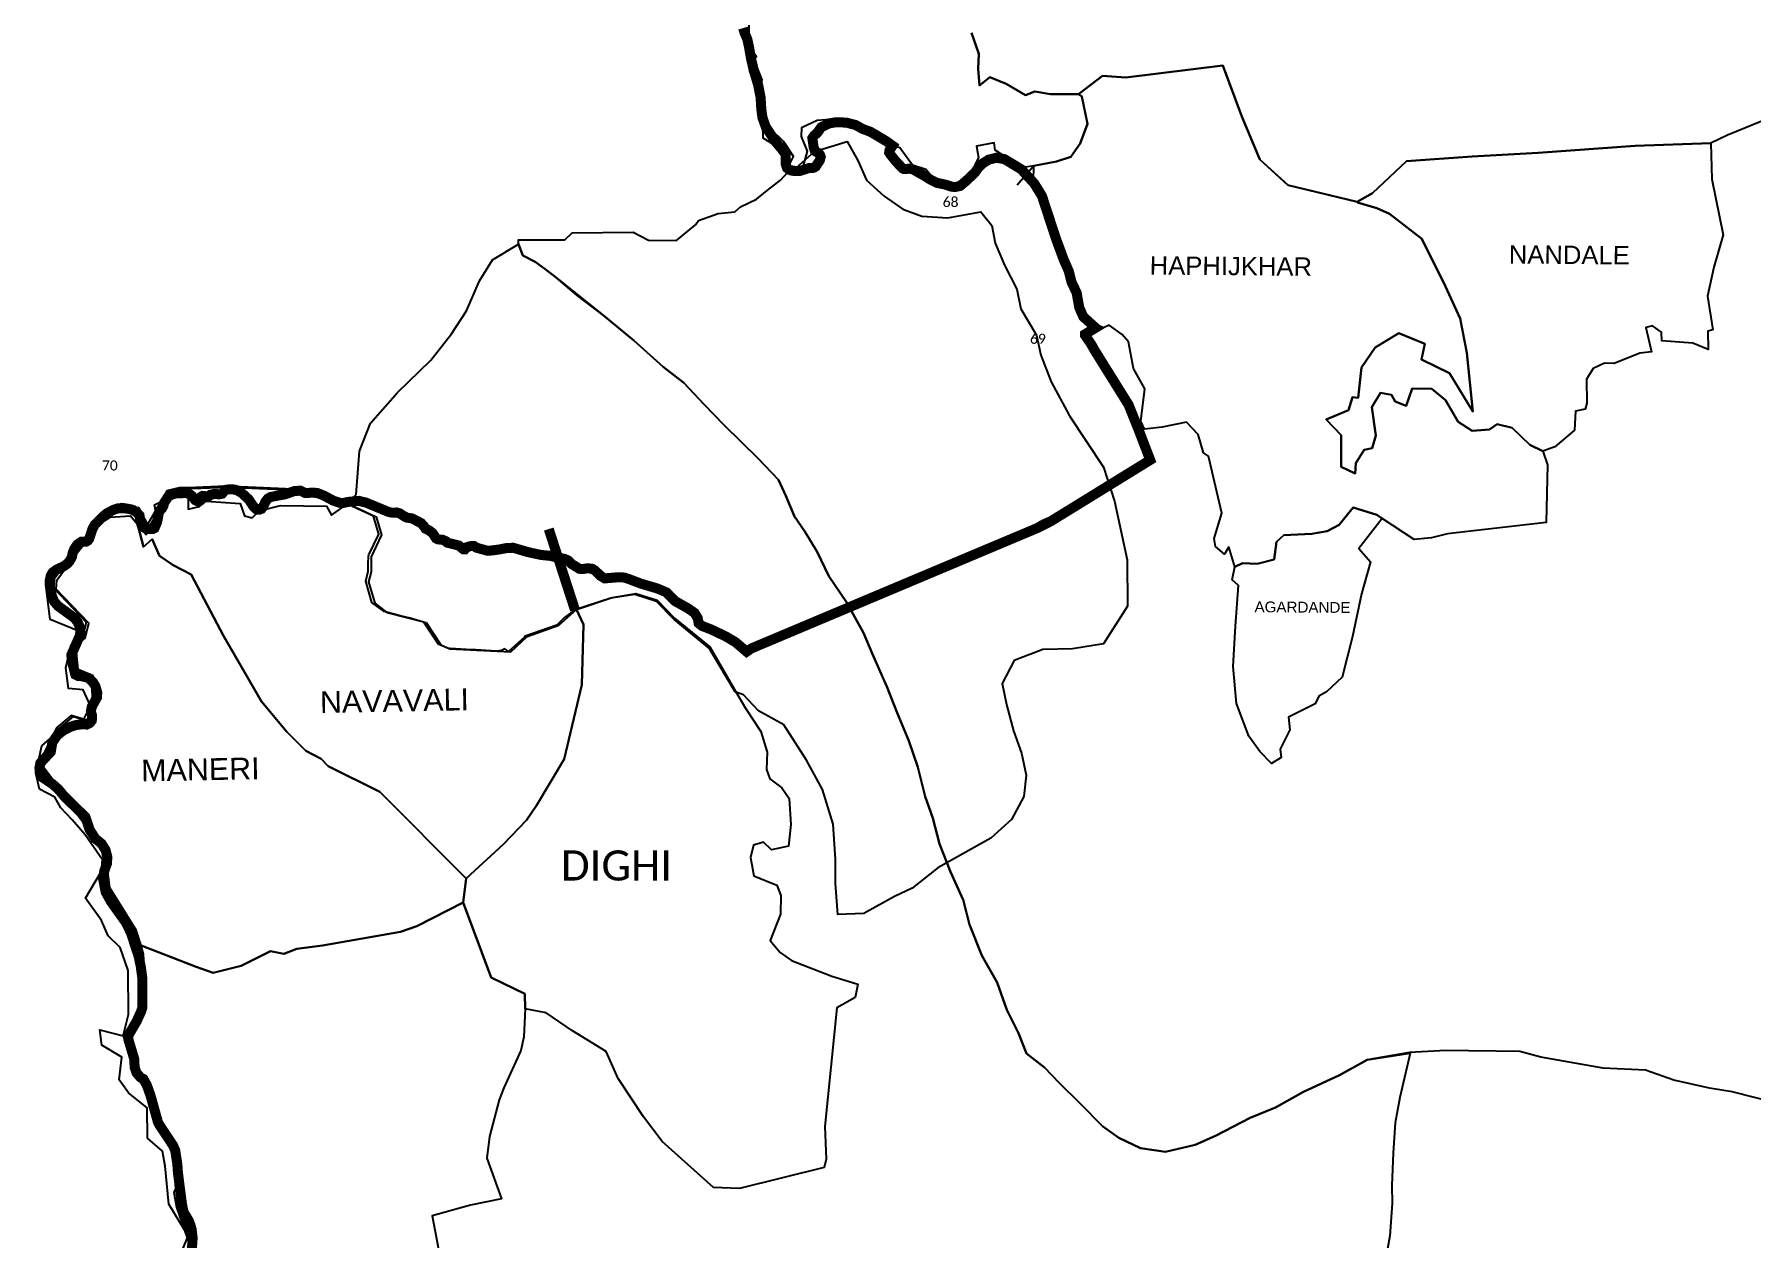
# Model space of a CAD drawing. Header units: metres. Extents: x 0 to 561379, y 0 to 4092696.
# Drawn here: x 281701 to 290263, y 2019205 to 2025210 of the extents above; entities that cross this region are included whole.
import ezdxf

# ---------------------------------------------------------------- set-up
doc = ezdxf.new("R2010")
doc.units = ezdxf.units.M
for name, color, linetype in [('COASTLINE', 5, 'Continuous'), ('DISTRICT BOUNDRY', 86, 'Continuous'), ('TALUKA BOUNDRY', 150, 'Continuous'), ('UNPROTECTED', 130, 'Continuous'), ('UNPROTECTED DUE TO CREEK', 150, 'Continuous'), ('village', 32, 'Continuous'), ('VILLAGE NAME', 250, 'Continuous')]:
    doc.layers.add(name, color=color, linetype=linetype)
doc.styles.get("Standard").update_dxf_attribs({"font": 'calibri.ttf'})

msp = doc.modelspace()

# ---------------------------------------------------------------- linework, layer by layer
at = {"layer": 'COASTLINE', "const_width": 50, "flags": 128}
msp.add_lwpolyline([(285234.5, 2025241.4), (285241.8, 2025216.9), (285254.9, 2025187.6), (285263.4, 2025149.3), (285274.7, 2025084.9), (285289.6, 2025024), (285309.5, 2024957.3), (285321.5, 2024897.1), (285325.1, 2024837.6), (285330.8, 2024794.9), (285347.1, 2024749.5), (285379.7, 2024700), (285396.9, 2024673.8), (285427.6, 2024637.4), (285442.6, 2024617.7), (285445.9, 2024607), (285445.9, 2024586.3), (285445.9, 2024574.9), (285446.4, 2024564.4), (285450.3, 2024553), (285453.5, 2024543.5), (285463.5, 2024535.8), (285475.2, 2024531.1), (285490.6, 2024528.4), (285504.5, 2024528.1), (285518.4, 2024529.4), (285536.3, 2024534.7), (285546.2, 2024538.4), (285560, 2024543), (285578.7, 2024543), (285588.3, 2024545.9), (285597.1, 2024551.4), (285601.6, 2024559.4), (285616.5, 2024581), (285621.4, 2024599), (285618.6, 2024608.1), (285612.1, 2024617.1), (285592.4, 2024628.5), (285586, 2024647.1), (285582.4, 2024673.8), (285579.6, 2024692.4), (285587.2, 2024704.2), (285604.9, 2024719.7), (285623.9, 2024747.2), (285664.1, 2024766.3), (285700.4, 2024772.2), (285749.8, 2024769.9), (285796.2, 2024757.8), (285830, 2024738.7), (285867.1, 2024725.2), (285891.2, 2024711.6), (285910.2, 2024700.2), (285928.5, 2024689.2), (285946.5, 2024678.5), (285964.7, 2024665.7), (285979.9, 2024654.9), (285964.2, 2024631.5), (285962.8, 2024620.5), (285968.7, 2024611.1), (285993.6, 2024580.1), (286028, 2024542.9), (286036, 2024538.7), (286045.4, 2024538.2), (286055.5, 2024539.7), (286066.3, 2024539.7), (286081.6, 2024536.7), (286105.5, 2024523.2), (286138.4, 2024504.7), (286169.7, 2024485), (286199.3, 2024470.2), (286245, 2024460.2), (286274.2, 2024450.4), (286290.9, 2024449), (286316.1, 2024454.1), (286344, 2024477.3), (286368.7, 2024500.5), (286390.5, 2024521.4), (286405.1, 2024542.3), (286427.1, 2024565.3), (286459, 2024585.4), (286496.3, 2024594.8), (286537.2, 2024588.1), (286620.8, 2024537.6), (286685.9, 2024466.7), (286724.6, 2024403.8), (286758.1, 2024301.3), (286798.1, 2024180.7), (286833.7, 2024084.7), (286858.6, 2024028.4), (286871.5, 2023976), (286897.5, 2023920.7), (286910.3, 2023848.6), (286930.7, 2023801.9), (286951.8, 2023782.9), (286967, 2023769), (286985.1, 2023752.6), (286991.6, 2023746.7), (286939.6, 2023715), (286939.6, 2023709.2), (286951.4, 2023692), (286969.6, 2023665.3), (286989.1, 2023631.2), (287083.6, 2023479.6), (287156.9, 2023362.1), (287211, 2023226.2), (287264.1, 2023087.7), (286770.4, 2022783.3), (286732.4, 2022766.6), (286702.6, 2022749), (285276.1, 2022148.4), (285251.9, 2022132.2), (285226.6, 2022153.6), (285195.5, 2022180), (285145.8, 2022209.1), (285075.4, 2022242.5), (285029.8, 2022260.1), (285012.6, 2022274.1), (285008.1, 2022299.3), (284992.1, 2022325.3), (284958.3, 2022348.8), (284896.9, 2022383), (284852.2, 2022427.7), (284807.5, 2022446.7), (284723.1, 2022471.9), (284663.2, 2022494.7), (284642, 2022501.5), (284614.5, 2022503.3), (284582, 2022500.6), (284563.2, 2022499), (284544.4, 2022497.4), (284524.2, 2022509.6), (284510, 2022523.1), (284494.3, 2022538), (284481.9, 2022545.2), (284459.2, 2022547.7), (284436, 2022544.2), (284418.3, 2022545.1), (284403.4, 2022554.3), (284380.2, 2022568.6), (284363.4, 2022585.8), (284344, 2022594.9), (284308.2, 2022601.2), (284271.5, 2022610), (284226.8, 2022614.3), (284162, 2022628.4), (284124.3, 2022639.4), (284087.8, 2022650), (284056.1, 2022648.8), (284020.6, 2022641.9), (283984.9, 2022636.9), (283960.3, 2022635), (283931.1, 2022643.1), (283903.4, 2022650.9), (283892.5, 2022658.7), (283873, 2022658), (283856.8, 2022652.7), (283847.6, 2022642.8), (283839.1, 2022643), (283833, 2022647.9), (283829.5, 2022650.8), (283816.8, 2022661.3), (283795.4, 2022666.7), (283782.3, 2022669.9), (283759.5, 2022675.7), (283752.2, 2022682.8), (283735.5, 2022690.2), (283713.9, 2022691.7), (283703.7, 2022696.6), (283685.8, 2022723.8), (283666.7, 2022738), (283650.6, 2022745.1), (283644.9, 2022755), (283628.8, 2022773.2), (283583.5, 2022796.3), (283557.8, 2022800.5), (283541.5, 2022808.7), (283522.4, 2022821.7), (283506.8, 2022826), (283483.3, 2022825.1), (283466.6, 2022828.8), (283425, 2022845.9), (283387, 2022861.6), (283354.3, 2022875.2), (283318, 2022884), (283293.3, 2022881.5), (283264.1, 2022878.6), (283242.5, 2022873.9), (283226.9, 2022873.4), (283190.9, 2022884.9), (283144.1, 2022910.3), (283112.1, 2022922.8), (283091.1, 2022925), (283060.8, 2022923.3), (283051.5, 2022922.8), (283035.3, 2022930.7), (283026.9, 2022934.8), (283012.6, 2022933.8), (282997.1, 2022932.7), (282966, 2022922), (282950.8, 2022916.7), (282925.3, 2022912), (282903.4, 2022908), (282879, 2022903.4), (282864.1, 2022894.7), (282852.2, 2022878.6), (282847.6, 2022868.4), (282840.2, 2022852.4), (282832.4, 2022843.8), (282821.9, 2022840.1), (282807.9, 2022841.7), (282792.4, 2022856.7), (282769.2, 2022891.6), (282737.2, 2022920.8), (282715.5, 2022934.8), (282700.3, 2022940), (282678.3, 2022942), (282662, 2022940.2), (282652.6, 2022938.5), (282642.3, 2022926.3), (282636.8, 2022919.7), (282622.6, 2022916.8), (282596.9, 2022918.3), (282578.9, 2022914.3), (282569.4, 2022905.7), (282553.8, 2022907.3), (282539.4, 2022908.7), (282532.6, 2022905), (282526.3, 2022894.7), (282523.4, 2022884.4), (282514.2, 2022882.1), (282502.5, 2022887.5), (282488.2, 2022906.7), (282477.9, 2022915), (282457.5, 2022923), (282432, 2022922.1), (282407.1, 2022921.3), (282385.6, 2022915.8), (282366.4, 2022902.7), (282353.8, 2022883.5), (282347.5, 2022873.9), (282344, 2022858.6), (282337.4, 2022846.8), (282327.7, 2022837.1), (282321.7, 2022825.3), (282316.2, 2022796.7), (282312.8, 2022778.8), (282304.5, 2022759.2), (282299.6, 2022747.7), (282290.4, 2022743.4), (282269.4, 2022743.4), (282250.3, 2022748.9), (282237.6, 2022756.9), (282229.1, 2022780.9), (282224.8, 2022811.6), (282208.1, 2022829.9), (282184.4, 2022841.3), (282148.8, 2022847.6), (282119, 2022847.1), (282093.5, 2022838.5), (282061.7, 2022821.3), (282043.1, 2022806.1), (282002.1, 2022765.6), (281990, 2022743.3), (281980, 2022712.7), (281974.2, 2022694.9), (281967.7, 2022686), (281959.6, 2022681.1), (281936.4, 2022680.8), (281915.2, 2022666.8), (281900.3, 2022645.3), (281891.4, 2022623), (281887.7, 2022603.8), (281877.7, 2022585.1), (281867.4, 2022572.8), (281849.3, 2022559.3), (281810, 2022540.1), (281792, 2022527), (281782.2, 2022510.1), (281776.8, 2022484.3), (281778, 2022457.5), (281787.7, 2022411.3), (281799.1, 2022382.4), (281818.3, 2022360), (281862.3, 2022328), (281899.4, 2022300.9), (281915.9, 2022280.8), (281924.2, 2022260.7), (281930.6, 2022232.3), (281930.6, 2022232.3), (281926.5, 2022209.7), (281917.8, 2022190), (281906.8, 2022165.1), (281896, 2022140.7), (281885.3, 2022116.5), (281887.1, 2022086.8), (281897.2, 2022047.9), (281905.1, 2022017.4), (281918.2, 2022010.8), (281940.2, 2022009.4), (281971.4, 2022000.3), (281992.5, 2021980.1), (282005.4, 2021958.9), (282014.1, 2021928.2), (282013.1, 2021904.8), (282006.3, 2021892.5), (281997.1, 2021876), (281987.4, 2021858.6), (281982.4, 2021834.8), (281988.4, 2021812.4), (281987, 2021789), (281977.9, 2021777.1), (281961.8, 2021768.7), (281935.6, 2021769.6), (281905.4, 2021765.5), (281878.8, 2021756.3), (281844.9, 2021738.9), (281815.1, 2021715), (281790.4, 2021680.2), (281785.3, 2021650), (281782.4, 2021632.6), (281763.8, 2021612.5), (281743.9, 2021591), (281730.6, 2021576.6), (281725.8, 2021552.4), (281727.6, 2021529), (281741.3, 2021504.7), (281771.1, 2021485.1), (281791.3, 2021471.7), (281822, 2021444.3), (281849, 2021411.4), (281912.3, 2021349.3), (281955.4, 2021307.2), (281964.1, 2021280.6), (281975.7, 2021245.5), (282004, 2021200.1), (282035.2, 2021175.1), (282055.8, 2021142.2), (282064.5, 2021108.7), (282062.6, 2021075.3), (282049.3, 2021039), (282043.8, 2020997.8), (282056.2, 2020933.2), (282083.3, 2020884.5), (282120, 2020833.2), (282158.1, 2020779.8), (282182.7, 2020728.2), (282208.8, 2020649), (282220, 2020615.2), (282231.3, 2020561.8), (282239.5, 2020499.5), (282239.5, 2020408), (282239.5, 2020359.3), (282233.1, 2020338.7), (282210.7, 2020288.8), (282170.3, 2020220.3), (282169, 2020199.7), (282187.3, 2020138.3), (282198.4, 2020101.2), (282200.6, 2020060.1), (282209.3, 2020032.9), (282229, 2020009.6), (282244.1, 2020001.3), (282261.5, 2019970.2), (282280.3, 2019917.1), (282301.9, 2019839.5), (282316.6, 2019786.6), (282323, 2019774), (282348.2, 2019736), (282370.1, 2019702.9), (282392.4, 2019669.3), (282403.2, 2019644.3), (282409.6, 2019601.7), (282413.6, 2019576.3), (282416.4, 2019534.7), (282420, 2019506.8), (282426.7, 2019453.7), (282431.4, 2019417.5), (282435.6, 2019384.4), (282441.8, 2019350.2), (282446.3, 2019334.4), (282459.2, 2019313), (282470.1, 2019295.1), (282478.9, 2019272.5), (282484.7, 2019251.9), (282486.8, 2019233.5), (282489.2, 2019213.5), (282489, 2019192.4), (282485.6, 2019151.3)], dxfattribs=at)
at = {"layer": 'DISTRICT BOUNDRY'}
msp.add_polyline3d([(285233.5, 2025227, 0), (285257.8, 2025141.8, 0), (285268.8, 2025103, 0), (285286.7, 2025094.7, 0), (285281.2, 2025045.3, 0), (285293.2, 2025024.7, 0), (285293.9, 2025004.5, 0), (285308.1, 2024979, 0), (285295.9, 2024928.4, 0), (285307.6, 2024893.9, 0), (285311.6, 2024849.4, 0), (285345.3, 2024758.6, 0), (285351.2, 2024734.2, 0), (285383.4, 2024704.8, 0), (285412.2, 2024673.6, 0), (285431.9, 2024645.6, 0), (285452.1, 2024613.8, 0), (285458, 2024602.3, 0), (285436, 2024553.9, 0), (285499.9, 2024546.6, 0), (285590.4, 2024626.4, 0), (285753.7, 2024675.7, 0), (285807, 2024581.1, 0), (285849.4, 2024483.5, 0), (285937.8, 2024403.2, 0), (286031.2, 2024338.9, 0), (286125.7, 2024303.1, 0), (286254.6, 2024295.7, 0), (286419.1, 2024325.6, 0), (286474.2, 2024256.3, 0), (286491.2, 2024168.5, 0), (286537.6, 2024059.6, 0), (286599.3, 2023939.6, 0), (286618.9, 2023841.9, 0), (286697.3, 2023709.5, 0), (286718.1, 2023610.5, 0), (286769.7, 2023478.1, 0), (286862.3, 2023307.4, 0), (287031, 2023052.8, 0), (287086.1, 2022881.8, 0), (287149.9, 2022589.8, 0), (287150.9, 2022359.6, 0), (287031.8, 2022171.5, 0), (286877.5, 2022145.5, 0), (286729.4, 2022143, 0), (286585.4, 2022087.3, 0), (286525.9, 2021973.4, 0), (286548, 2021868.3, 0), (286581.8, 2021737.1, 0), (286621.8, 2021625.8, 0), (286645.2, 2021516.9, 0), (286634.1, 2021409.3, 0), (286572, 2021295.5, 0), (286470.3, 2021202.7, 0), (286205.1, 2021054.3, 0), (286077.7, 2020953.3, 0), (285989.1, 2020911.9, 0), (285835.9, 2020826.1, 0), (285706.7, 2020821.8, 0), (285694.9, 2020975.9, 0), (285695.6, 2021096.6, 0), (285683.4, 2021271.8, 0), (285630.5, 2021444.7, 0), (285550.2, 2021590.7, 0), (285437.9, 2021767.4, 0), (285310.4, 2021836.4, 0), (285237, 2021916, 0), (285194.2, 2021931.5, 0), (285070.9, 2022141.3, 0), (285068.2, 2022146.8, 0), (284890.4, 2022291.8, 0), (284802.3, 2022382.1, 0), (284693.9, 2022417.2, 0), (284575.6, 2022398.2, 0), (284396.1, 2022340.2, 0), (284343.9, 2022303.1, 0), (284305.8, 2022264.2, 0), (284147.9, 2022209.2, 0), (284143.9, 2022204.6, 0), (284064.7, 2022132.1, 0), (284046.3, 2022145.9, 0), (284029.5, 2022138.2, 0), (284005.4, 2022134.7, 0), (283899.4, 2022140.4, 0), (283853.4, 2022142.6, 0), (283773.3, 2022147.3, 0), (283760, 2022149.2, 0), (283714.3, 2022168.7, 0), (283640.8, 2022279.9, 0), (283574, 2022298.3, 0), (283524.9, 2022310.1, 0), (283444.3, 2022331.5, 0), (283384, 2022376.9, 0), (283352.9, 2022483.4, 0), (283365.5, 2022533.3, 0), (283365.1, 2022566.8, 0), (283366, 2022608.1, 0), (283368.7, 2022615.3, 0), (283417.6, 2022717.9, 0), (283390.8, 2022807.5, 0), (283269.4, 2022863.4, 0), (283116.7, 2022935.9, 0), (283027.4, 2022941, 0), (282840.8, 2022948.4, 0), (282654.4, 2022956.7, 0), (282505.6, 2022950.7, 0), (282423.4, 2022949.1, 0), (282361.6, 2022934.4, 0), (282266.1, 2022769.6, 0), (282253.3, 2022768.1, 0), (282205.2, 2022856.3, 0), (282133.1, 2022869.9, 0), (282030.1, 2022806.8, 0), (281928.4, 2022667.7, 0), (281799.6, 2022494.1, 0), (281796.3, 2022449.8, 0), (281959.5, 2022279.5, 0), (281941.4, 2022205, 0), (281915.1, 2022185.3, 0), (281894.7, 2022168, 0), (281906.7, 2022049.6, 0), (281910.2, 2022046.4, 0), (281980.4, 2022017.4, 0), (281985.6, 2021963.4, 0), (281993, 2021861.9, 0), (281962.4, 2021790.3, 0), (281883.5, 2021813.8, 0), (281812.3, 2021754.1, 0), (281723.7, 2021575.8, 0), (282062.8, 2021123.7, 0), (282056.2, 2021028.5, 0), (282064.2, 2020960.6, 0), (282129.1, 2020854.1, 0), (282156.5, 2020817.8, 0), (282195.5, 2020749.2, 0), (282214, 2020674.3, 0), (282219.8, 2020672.1, 0), (282232.1, 2020628.8, 0), (282244.8, 2020405.6, 0), (282242.3, 2020363.6, 0), (282234, 2020341.7, 0), (282221.2, 2020311.6, 0), (282203.2, 2020267.6, 0), (282143.5, 2020217, 0), (282197.3, 2020059.6, 0), (282293.3, 2019851.8, 0), (282367.9, 2019680.3, 0), (282392.5, 2019631.4, 0), (282403.8, 2019453.5, 0), (282396.1, 2019437.1, 0), (282410, 2019362.5, 0), (282462.9, 2019209.7, 0), (282398, 2019054.5, 0)], dxfattribs=at)
at = {"layer": 'TALUKA BOUNDRY'}
for points in [[(290394.5, 2019878.5, 0), (290165.9, 2019936.8, 0), (290053, 2019955.8, 0), (289874.5, 2019994.8, 0), (289733.5, 2020044.4, 0), (289522.9, 2020054.9, 0), (289211.6, 2020110.1, 0), (289107.2, 2020137.9, 0), (288989.1, 2020140.7, 0), (288851.9, 2020141.4, 0), (288738.1, 2020142.7, 0), (288557.6, 2020133.2, 0), (288346.4, 2020096.6, 0), (288208.4, 2020019.6, 0), (288029.2, 2019937.2, 0), (287888.3, 2019858.8, 0), (287763.3, 2019806.9, 0), (287589.7, 2019717, 0), (287488.8, 2019672.2, 0), (287339.8, 2019638.3, 0), (287215.6, 2019656, 0), (287107.2, 2019707.5, 0), (287025.8, 2019766.1, 0), (286915.3, 2019878.4, 0), (286810.3, 2019981.7, 0), (286737.6, 2020058, 0), (286647.8, 2020128.6, 0), (286607.9, 2020229.7, 0), (286549.8, 2020345.9, 0), (286501.8, 2020482.6, 0), (286425.5, 2020616.7, 0), (286363.5, 2020771.4, 0), (286331, 2020894.6, 0), (286268.9, 2021034.5, 0), (286213.8, 2021174.3, 0), (286179.9, 2021302, 0), (286141.5, 2021409, 0), (286104.9, 2021556, 0), (286061.1, 2021686.8, 0), (286003.2, 2021826.6, 0), (285950.9, 2021957.5, 0), (285879.2, 2022119.6, 0), (285835.1, 2022225.3, 0), (285749.1, 2022378, 0), (285661.4, 2022507.8, 0), (285603.4, 2022629.8, 0), (285542.2, 2022731.2, 0), (285490.7, 2022805.8, 0), (285448, 2022908.4, 0), (285410.7, 2022988.8, 0), (285308.7, 2023095, 0), (285308.7, 2023095, 0), (285138, 2023263.5, 0), (285040.1, 2023363.8, 0), (284938.1, 2023473, 0), (284835.7, 2023552.6, 0), (284690.1, 2023683.1, 0), (284537.3, 2023809.2, 0), (284405.5, 2023909.8, 0), (284304.6, 2023996.8, 0), (284245.7, 2024040.4, 0), (284198, 2024076.5, 0), (284136.1, 2024106.8, 0), (284114.1, 2024163.3, 0), (284114.4, 2024185.5, 0), (284344.9, 2024185.9, 0), (284382.1, 2024221, 0), (284686.2, 2024223.6, 0), (284762.1, 2024184.2, 0), (284902.1, 2024182.7, 0), (284997.8, 2024260.1, 0), (285012.1, 2024282.1, 0), (285110.1, 2024316.6, 0), (285193.7, 2024326, 0), (285222.2, 2024350.8, 0), (285301.9, 2024388.4, 0), (285354.7, 2024432.3, 0), (285420.3, 2024483.4, 0), (285458.9, 2024524.4, 0), (285461.1, 2024594, 0), (285426.1, 2024621, 0), (285377.1, 2024666, 0), (285334.9, 2024693.1, 0), (285328.7, 2024891.6, 0), (285284.8, 2025012, 0), (285267.9, 2025022.5, 0), (285272.6, 2025066.9, 0), (285301.3, 2025097.7, 0), (285263.7, 2025151.4, 0), (285263.7, 2025152.9, 0), (285266.7, 2025299.4, 0)], [(282446.3, 2019026.6, 0), (282473.8, 2019206.9, 0), (282371.1, 2019376.8, 0), (282353.4, 2019566.6, 0), (282340.1, 2019640.7, 0), (282264.4, 2019706.7, 0), (282263.3, 2019857.8, 0), (282170.8, 2019931.4, 0), (282123.4, 2019997.1, 0), (282136, 2020109.4, 0), (282037.6, 2020169.8, 0), (282027.2, 2020246.9, 0), (282142.8, 2020216, 0), (282169.5, 2020322.3, 0), (282169.1, 2020541.4, 0), (282128, 2020657.4, 0), (282069.2, 2020714.3, 0), (282036.2, 2020791.7, 0), (282036.2, 2020791.7, 0), (281955.4, 2020902.1, 0), (282036.1, 2021037.5, 0), (282039.6, 2021093.7, 0), (281953.3, 2021219, 0), (281889.1, 2021293.8, 0), (281833.2, 2021353.6, 0), (281802.6, 2021407.3, 0), (281726.7, 2021446.6, 0), (281707.8, 2021526.8, 0), (281737.6, 2021662.7, 0), (281829.1, 2021741.6, 0), (281942.7, 2021784.8, 0), (281980.3, 2021861.3, 0), (281944.5, 2021941.7, 0), (281871, 2021948.4, 0), (281858, 2022052.2, 0), (281881.9, 2022161.5, 0), (281925.1, 2022232.1, 0), (281778.7, 2022293, 0), (281758, 2022465, 0), (281878.1, 2022579.1, 0), (281958.5, 2022681.9, 0), (282024.6, 2022769.9, 0), (282078.7, 2022801.9, 0), (282180.6, 2022809.6, 0), (282258.8, 2022717, 0), (282310.6, 2022802.3, 0), (282300, 2022864.6, 0), (282396.7, 2022910.8, 0), (282467.4, 2022907.1, 0), (282466.7, 2022841.9, 0), (282523.4, 2022856.1, 0), (282557.6, 2022882.4, 0), (282727.3, 2022871.6, 0), (282749.2, 2022809.2, 0), (282785.9, 2022799.9, 0), (282823, 2022835, 0), (282928, 2022860.4, 0), (283157.1, 2022857.9, 0), (283182, 2022813.2, 0), (283256.2, 2022865.6, 0), (283304.8, 2022915.4, 0), (283321.4, 2023131.4, 0), (283376.7, 2023271.5, 0), (283511.4, 2023423.9, 0), (283677.3, 2023584.9, 0), (283780.6, 2023717, 0), (283855.4, 2023831.7, 0), (283919.3, 2023980.5, 0), (283985.6, 2024086.4, 0), (284114.1, 2024163.3, 0), (284114.1, 2024163.3, 0), (284136.1, 2024106.8, 0), (284136.1, 2024106.8, 0), (284198, 2024076.5, 0), (284245.7, 2024040.4, 0), (284245.7, 2024040.4, 0), (284304.6, 2023996.8, 0), (284537.3, 2023809.2, 0), (284537.3, 2023809.2, 0), (284690.1, 2023683.1, 0), (284835.7, 2023552.6, 0), (284938.1, 2023473, 0), (285040.1, 2023363.8, 0), (285138, 2023263.5, 0), (285308.7, 2023095, 0), (285410.7, 2022988.8, 0), (285448, 2022908.4, 0), (285490.7, 2022805.8, 0), (285542.2, 2022731.2, 0), (285603.4, 2022629.8, 0), (285661.4, 2022507.8, 0), (285749.1, 2022378, 0), (285835.1, 2022225.3, 0), (285879.2, 2022119.6, 0), (285934.3, 2021994.9, 0), (285950.9, 2021957.5, 0), (286003.2, 2021826.6, 0), (286061.1, 2021686.8, 0), (286104.9, 2021556, 0), (286141.5, 2021409, 0), (286179.9, 2021302, 0), (286213.8, 2021174.3, 0), (286268.9, 2021034.5, 0), (286331, 2020894.6, 0), (286363.5, 2020771.4, 0), (286425.5, 2020616.7, 0), (286501.8, 2020482.6, 0), (286549.8, 2020345.9, 0), (286607.9, 2020229.7, 0), (286647.8, 2020128.6, 0), (286737.6, 2020058, 0), (286810.3, 2019981.7, 0), (286915.3, 2019878.4, 0), (287025.8, 2019766.1, 0), (287107.2, 2019707.5, 0), (287215.6, 2019656, 0), (287339.8, 2019638.3, 0), (287488.8, 2019672.2, 0), (287589.7, 2019717, 0), (287763.3, 2019806.9, 0), (287888.3, 2019858.8, 0), (288029.2, 2019937.2, 0), (288208.4, 2020019.6, 0), (288346.4, 2020096.6, 0), (288559.7, 2020130.5, 0), (288508.5, 2019908.6, 0), (288485.9, 2019783, 0), (288475.7, 2019633.6, 0), (288469.7, 2019470.8, 0), (288470.1, 2019380.5, 0), (288458.5, 2019219.2, 0), (288431.3, 2019061.1, 0)]]:
    msp.add_polyline3d(points, dxfattribs=at)
at = {"layer": 'UNPROTECTED', "const_width": 50, "flags": 128}
for points in [[(286045.4, 2024538.2), (286055.5, 2024539.7), (286066.3, 2024539.7), (286081.6, 2024536.7), (286105.5, 2024523.2), (286138.4, 2024504.7), (286169.7, 2024485), (286199.3, 2024470.2), (286245, 2024460.2), (286274.2, 2024450.4), (286290.9, 2024449), (286316.1, 2024454.1), (286343.7, 2024477)], [(286983.1, 2023754.5), (286985.1, 2023752.6), (286991.6, 2023746.7), (286939.6, 2023715), (286939.6, 2023709.2), (286951.4, 2023692), (286969.6, 2023665.3)], [(284317.4, 2022599.6), (284308.2, 2022601.2), (284271.5, 2022610), (284226.8, 2022614.3), (284162, 2022628.4), (284124.3, 2022639.4), (284087.8, 2022650), (284056.1, 2022648.8), (284020.6, 2022641.9), (283984.9, 2022636.9), (283960.3, 2022635), (283931.1, 2022643.1), (283903.4, 2022650.9), (283892.5, 2022658.7), (283873, 2022658), (283856.8, 2022652.7), (283847.6, 2022642.8), (283839.1, 2022643), (283833, 2022647.9), (283829.5, 2022650.8), (283816.8, 2022661.3), (283795.4, 2022666.7), (283782.3, 2022669.9), (283759.5, 2022675.7), (283752.2, 2022682.8), (283735.5, 2022690.2), (283713.9, 2022691.7), (283703.7, 2022696.6), (283685.8, 2022723.8), (283666.7, 2022738), (283650.6, 2022745.1), (283644.9, 2022755), (283628.8, 2022773.2), (283583.5, 2022796.3), (283557.8, 2022800.5), (283541.5, 2022808.7), (283522.4, 2022821.7), (283506.8, 2022826), (283483.3, 2022825.1), (283466.6, 2022828.8), (283425, 2022845.9), (283387, 2022861.6), (283354.3, 2022875.2), (283318, 2022884), (283293.3, 2022881.5), (283264.1, 2022878.6), (283242.5, 2022873.9), (283226.9, 2022873.4), (283190.9, 2022884.9), (283144.1, 2022910.3), (283112.1, 2022922.8), (283091.1, 2022925), (283060.8, 2022923.3), (283051.5, 2022922.8), (283035.3, 2022930.7), (283026.9, 2022934.8), (283012.6, 2022933.8), (282997.1, 2022932.7), (282966, 2022922), (282950.8, 2022916.7), (282925.3, 2022912), (282903.4, 2022908), (282879, 2022903.4), (282864.1, 2022894.7), (282852.2, 2022878.6), (282847.6, 2022868.4), (282840.2, 2022852.4), (282832.4, 2022843.8), (282821.9, 2022840.1), (282807.9, 2022841.7), (282792.4, 2022856.7), (282769.2, 2022891.6), (282737.2, 2022920.8), (282715.5, 2022934.8), (282700.3, 2022940), (282678.3, 2022942), (282662, 2022940.2), (282652.6, 2022938.5), (282642.3, 2022926.3), (282636.8, 2022919.7), (282622.6, 2022916.8), (282596.9, 2022918.3), (282578.9, 2022914.3), (282569.4, 2022905.7), (282553.8, 2022907.3), (282539.4, 2022908.7), (282532.6, 2022905), (282526.3, 2022894.7), (282523.4, 2022884.4), (282514.2, 2022882.1), (282502.5, 2022887.5), (282488.2, 2022906.7), (282477.9, 2022915), (282457.5, 2022923), (282432, 2022922.1), (282407.1, 2022921.3), (282385.6, 2022915.8), (282366.4, 2022902.7), (282353.8, 2022883.5), (282347.5, 2022873.9), (282344, 2022858.6), (282337.4, 2022846.8), (282327.7, 2022837.1), (282321.7, 2022825.3), (282316.2, 2022796.7), (282312.8, 2022778.8), (282304.5, 2022759.2), (282299.6, 2022747.7), (282290.4, 2022743.4), (282269.4, 2022743.4), (282250.3, 2022748.9), (282237.6, 2022756.9), (282236.3, 2022760.6)], [(282235, 2022764.3), (282229.1, 2022780.9), (282224.8, 2022811.6), (282208.1, 2022829.9), (282184.4, 2022841.3), (282148.8, 2022847.6), (282119, 2022847.1), (282093.5, 2022838.5), (282061.7, 2022821.3), (282043.1, 2022806.1), (282002.1, 2022765.6), (281990, 2022743.3), (281980, 2022712.7), (281974.2, 2022694.9), (281967.7, 2022686), (281959.6, 2022681.1), (281936.4, 2022680.8), (281915.2, 2022666.8), (281900.3, 2022645.3), (281891.4, 2022623), (281887.7, 2022603.8), (281877.7, 2022585.1), (281867.4, 2022572.8), (281849.3, 2022559.3), (281810, 2022540.1), (281792, 2022527), (281782.2, 2022510.1), (281776.8, 2022484.3), (281778, 2022457.5), (281787.7, 2022411.3), (281799.1, 2022382.4), (281818.3, 2022360), (281862.3, 2022328), (281899.4, 2022300.9), (281915.9, 2022280.8), (281924.2, 2022260.7), (281930.6, 2022232.3), (281930.6, 2022232.3), (281926.5, 2022209.7), (281917.8, 2022190), (281906.8, 2022165.1), (281896, 2022140.7), (281885.3, 2022116.5), (281887.1, 2022086.8), (281897.2, 2022047.9), (281905.1, 2022017.4), (281918.2, 2022010.8), (281940.2, 2022009.4), (281971.4, 2022000.3), (281992.5, 2021980.1), (282005.4, 2021958.9), (282014.1, 2021928.2), (282013.1, 2021904.8), (282006.3, 2021892.5), (281997.1, 2021876), (281987.4, 2021858.6), (281982.4, 2021834.8), (281988.4, 2021812.4), (281987, 2021789), (281977.9, 2021777.1), (281961.8, 2021768.7), (281935.6, 2021769.6), (281905.4, 2021765.5), (281878.8, 2021756.3), (281844.9, 2021738.9), (281815.1, 2021715), (281790.4, 2021680.2), (281785.3, 2021650), (281782.4, 2021632.6), (281763.8, 2021612.5), (281743.9, 2021591), (281730.6, 2021576.6), (281725.8, 2021552.4), (281727.6, 2021529), (281741.3, 2021504.7), (281771.1, 2021485.1), (281791.3, 2021471.7), (281822, 2021444.3), (281849, 2021411.4), (281912.3, 2021349.3), (281955.4, 2021307.2), (281964.1, 2021280.6), (281975.7, 2021245.5), (282004, 2021200.1), (282035.2, 2021175.1), (282055.8, 2021142.2), (282064.5, 2021108.7), (282062.6, 2021075.3), (282049.3, 2021039), (282043.8, 2020997.8), (282046, 2020986.4)], [(284396.1, 2022340.2), (284265.4, 2022743.3)], [(285253.6, 2022133.4), (285251.9, 2022132.2), (285226.6, 2022153.6), (285195.5, 2022180), (285145.8, 2022209.1), (285075.4, 2022242.5), (285029.8, 2022260.1), (285012.6, 2022274.1), (285008.1, 2022299.3), (284992.1, 2022325.3), (284958.3, 2022348.8), (284896.9, 2022383), (284852.2, 2022427.7), (284807.5, 2022446.7), (284723.1, 2022471.9), (284663.2, 2022494.7), (284642, 2022501.5), (284614.5, 2022503.3), (284582, 2022500.6), (284563.2, 2022499), (284544.4, 2022497.4), (284524.2, 2022509.6), (284510, 2022523.1), (284494.3, 2022538), (284481.9, 2022545.2), (284459.2, 2022547.7), (284436, 2022544.2), (284418.3, 2022545.1), (284403.4, 2022554.3), (284380.2, 2022568.6), (284363.4, 2022585.8), (284344, 2022594.9), (284324.5, 2022598.3)]]:
    msp.add_lwpolyline(points, dxfattribs=at)
at = {"layer": 'UNPROTECTED DUE TO CREEK', "flags": 128}
msp.add_lwpolyline([(286684.5, 2024555.3), (286601, 2024458.8)], dxfattribs=at)
at = {"layer": 'UNPROTECTED DUE TO CREEK', "const_width": 50, "flags": 128}
msp.add_lwpolyline([(286770.4, 2022783.3), (286702.6, 2022749), (285276.1, 2022148.4)], dxfattribs=at)
at = {"layer": 'village', "color": 3, "true_color": 0x00ff00}
msp.add_lwpolyline([(287655.6, 2022654.2), (287634.5, 2022617.8), (287590.4, 2022657), (287583.8, 2022696.3), (287620.6, 2022822.1), (287554.4, 2023106.9), (287530.1, 2023123.8), (287502.7, 2023215), (287444.7, 2023276.5), (287323.5, 2023251.3), (287236.2, 2023241.1), (287217, 2023281.2), (287238.2, 2023443.3), (287180.7, 2023543.6), (287156, 2023676.6), (287124.2, 2023713.6), (287060.2, 2023760.1), (287031.9, 2023747.5), (286954.6, 2023781.5), (286900.3, 2023820.7), (286875.9, 2023929.9), (286853.3, 2023992.1), (286842.4, 2024076.3), (286809, 2024133.5), (286806.1, 2024195.8), (286772.4, 2024276), (286753.3, 2024366.2), (286682.3, 2024477.3), (286684.5, 2024555.3), (286796.7, 2024576.9), (286867.7, 2024599.9), (286915.2, 2024665.8), (286951.4, 2024764.3), (286923.4, 2024901.1), (286907.3, 2024911.4), (287026.1, 2025003.6), (287143.3, 2024995.6), (287626, 2025054.1), (287720.5, 2024800.5), (287811.5, 2024585.7), (287951.2, 2024458.3), (288295.6, 2024375.2), (288297.7, 2024371.3), (288394.4, 2024343.7), (288457, 2024315.4), (288619.2, 2024191.1), (288736.9, 2023953.6), (288810.1, 2023793.9), (288843.5, 2023621.3), (288872.6, 2023330.3), (288757, 2023520.8), (288616.7, 2023589.1), (288634, 2023666.6), (288504, 2023719.5), (288385.9, 2023648.8), (288318.4, 2023549.4), (288300.8, 2023397.4), (288272.5, 2023401.2), (288253.1, 2023336.8), (288141.6, 2023289.9), (288216, 2023211), (288216.6, 2023053.8), (288285.8, 2023020.7), (288289.8, 2023072.5), (288330.3, 2023137.7), (288370.1, 2023145.9), (288389.7, 2023209.1), (288369.3, 2023350.7), (288413, 2023423.2), (288467, 2023412), (288486, 2023378.7), (288540.4, 2023358.5), (288569.7, 2023444.3), (288668.7, 2023441.8), (288736.4, 2023386), (288799.4, 2023278.4), (288869.4, 2023232.4), (288955.6, 2023240.6), (288994.9, 2023267.1), (289068.1, 2023247.8), (289157.2, 2023163.9), (289221.5, 2023132.5), (289245.3, 2023063.8), (289238.1, 2022776.3), (288746.2, 2022719.5), (288667.5, 2022698.9), (288579.7, 2022691.8), (288421, 2022796.2), (288394.3, 2022815.1), (288276.8, 2022850.4), (288206.1, 2022765.2), (288146.3, 2022732.3), (288069.7, 2022720.1), (287930.8, 2022712.8), (287894.1, 2022679.1), (287882.5, 2022591.2), (287797, 2022570.2), (287725, 2022572.6), (287686.3, 2022555.7), (287655.6, 2022654.2)], close=True, dxfattribs=at)
at = {"layer": 'village'}
for points in [[(286373.7, 2025218, 0), (286410.2, 2025113.6, 0), (286405.6, 2025037.9, 0), (286413.1, 2024954.3, 0), (286464.8, 2024997.2, 0), (286546.7, 2024964.1, 0), (286642, 2024906.3, 0), (286688.6, 2024925.9, 0), (286767.8, 2024912.2, 0), (286907.3, 2024911.4, 0), (286923.4, 2024901.1, 0), (286951.4, 2024764.3, 0), (286915.2, 2024665.8, 0), (286867.7, 2024599.9, 0), (286796.7, 2024576.9, 0), (286684.5, 2024555.3, 0), (286641.7, 2024548.2, 0), (286573.6, 2024577.6, 0), (286491.9, 2024632.9, 0), (286486.1, 2024669.6, 0), (286397.4, 2024652.9, 0), (286408.4, 2024596.8, 0), (286354.7, 2024484.1, 0), (286294.7, 2024466.4, 0), (286180, 2024495, 0), (286144.8, 2024536.6, 0), (286078.8, 2024558.4, 0), (286016.1, 2024643.9, 0), (285965.8, 2024661.5, 0), (285920.6, 2024699.5, 0), (285827.3, 2024752.4, 0), (285686.6, 2024787, 0), (285603.4, 2024780.8, 0), (285526.2, 2024744.3, 0), (285523.1, 2024700.2, 0), (285553.2, 2024627.5, 0), (285529.7, 2024542.9, 0), (285461.6, 2024554.4, 0), (285485.7, 2024600.8, 0), (285437.5, 2024674.5, 0), (285373.2, 2024737.8, 0), (285332.6, 2024853.9, 0), (285316.8, 2024932.9, 0), (285330.2, 2024982.8, 0), (285302.4, 2025049.7, 0), (285253.9, 2025232, 0)], [(290618.9, 2024902.4, 0), (290141.7, 2024707, 0), (290059.4, 2024668.1, 0), (289682.4, 2024654, 0), (289198.1, 2024619.4, 0), (288868.8, 2024600.8, 0), (288541.9, 2024578.1, 0), (288372, 2024417.6, 0), (288295.6, 2024375.2, 0), (287951.1, 2024458.3, 0), (287811.5, 2024585.7, 0), (287720.6, 2024800.5, 0), (287626, 2025054.2, 0), (287143.3, 2024995.6, 0), (287026.1, 2025003.5, 0), (286907.2, 2024911.4, 0), (286767.8, 2024912.2, 0), (286688.6, 2024925.9, 0), (286642.1, 2024906.4, 0), (286546.7, 2024964.1, 0), (286464.8, 2024997.1, 0), (286413, 2024954.3, 0), (286405.6, 2025038, 0), (286410.1, 2025113.6, 0), (286373.7, 2025218, 0)], [(288297.7, 2024371.3, 0), (288297.7, 2024371.3, 0)], [(282476, 2019203.7, 0), (282423.1, 2019356.5, 0), (282405.6, 2019625.5, 0), (282210.1, 2020053.6, 0), (282156.3, 2020211, 0), (282216.1, 2020261.6, 0), (282255.4, 2020357.7, 0), (282257.9, 2020399.7, 0), (282245.2, 2020622.9, 0), (282232.9, 2020666.3, 0), (282507.2, 2020560, 0), (282592.5, 2020530.7, 0), (282731.2, 2020566.2, 0), (282877.5, 2020637.8, 0), (282944.1, 2020625.5, 0), (283008.5, 2020650.4, 0), (283136.5, 2020666.7, 0), (283525.5, 2020735.8, 0), (283608.3, 2020762.7, 0), (283838.8, 2020880.9, 0), (283978.6, 2020506.8, 0), (284145.9, 2020425.1, 0), (284147.9, 2020351.4, 0), (284140.7, 2020211.2, 0), (284126.5, 2020144, 0), (284040.8, 2019957.4, 0), (284018.9, 2019896.6, 0), (283969.6, 2019714.6, 0), (283956.4, 2019605.8, 0), (284029.3, 2019404, 0), (283875.2, 2019371.6, 0), (283684.8, 2019318.5, 0), (283723.1, 2019117.4, 0)]]:
    msp.add_polyline3d(points, dxfattribs=at)
for points in [[(290120.1, 2024210.5, 0), (290075.1, 2024049.3, 0), (290043.5, 2023904.1, 0), (290068.7, 2023736.4, 0), (290045, 2023729.9, 0), (290046.4, 2023639.5, 0), (289969.4, 2023671, 0), (289814.8, 2023681.3, 0), (289814.2, 2023725.4, 0), (289768.3, 2023757.4, 0), (289734.6, 2023747.7, 0), (289763.8, 2023627.8, 0), (289706, 2023620.4, 0), (289577, 2023568.1, 0), (289529.7, 2023570.3, 0), (289473.3, 2023544.6, 0), (289440.2, 2023490, 0), (289440.6, 2023370.4, 0), (289433.4, 2023341.1, 0), (289385, 2023331.1, 0), (289378.9, 2023236.4, 0), (289281.9, 2023153.5, 0), (289221.5, 2023132.5, 0), (289157.2, 2023163.9, 0), (289068.1, 2023247.8, 0), (288994.9, 2023267.1, 0), (288955.6, 2023240.6, 0), (288869.4, 2023232.4, 0), (288799.4, 2023278.4, 0), (288736.4, 2023386, 0), (288668.7, 2023441.8, 0), (288569.7, 2023444.3, 0), (288540.4, 2023358.5, 0), (288486, 2023378.7, 0), (288467, 2023412, 0), (288413, 2023423.2, 0), (288369.3, 2023350.7, 0), (288389.7, 2023209.1, 0), (288370.1, 2023145.9, 0), (288330.3, 2023137.7, 0), (288289.8, 2023072.5, 0), (288285.8, 2023020.7, 0), (288216.6, 2023053.8, 0), (288216, 2023211, 0), (288141.6, 2023289.9, 0), (288253.1, 2023336.8, 0), (288272.5, 2023401.2, 0), (288300.8, 2023397.4, 0), (288318.4, 2023549.4, 0), (288385.9, 2023648.8, 0), (288504, 2023719.5, 0), (288634, 2023666.6, 0), (288616.7, 2023589.1, 0), (288757, 2023520.8, 0), (288872.6, 2023330.3, 0), (288843.5, 2023621.3, 0), (288810.1, 2023793.9, 0), (288736.9, 2023953.6, 0), (288619.2, 2024191.1, 0), (288457, 2024315.4, 0), (288394.4, 2024343.7, 0), (288297.7, 2024371.3, 0), (288295.6, 2024375.2, 0), (288372, 2024417.6, 0), (288541.9, 2024578.1, 0), (288868.8, 2024600.8, 0), (289198, 2024619.5, 0), (289682.4, 2024654, 0), (290059.4, 2024668.1, 0), (290064.5, 2024487.6, 0)], [(284438, 2022266.7, 0), (284429.5, 2021966, 0), (284341.6, 2021595.5, 0), (284204.8, 2021364.5, 0), (284154.7, 2021292.5, 0), (284040.3, 2021172, 0), (283854.4, 2021000.4, 0), (283423.3, 2021433, 0), (283165.8, 2021561, 0), (283130.3, 2021598.3, 0), (283054.1, 2021638, 0), (282958.8, 2021732.6, 0), (282832.9, 2021883.3, 0), (282644.1, 2022210.8, 0), (282482.9, 2022516.6, 0), (282392.1, 2022563.8, 0), (282324.5, 2022609.5, 0), (282287.4, 2022692.3, 0), (282245.2, 2022654.2, 0), (282216.2, 2022762.4, 0), (282267.2, 2022762.7, 0), (282280.1, 2022764.3, 0), (282375.9, 2022929.1, 0), (282437.8, 2022943.9, 0), (282669.4, 2022951.8, 0), (283131.5, 2022931.6, 0), (283404.7, 2022803.8, 0), (283431.4, 2022714.2, 0), (283380, 2022604.3, 0), (283379.6, 2022529.4, 0), (283367.1, 2022479.5, 0), (283398.1, 2022373.1, 0), (283458.2, 2022327.7, 0), (283653.8, 2022276.7, 0), (283727.1, 2022165.6, 0), (283772.6, 2022146.2, 0), (284075.7, 2022130.6, 0), (284158.3, 2022208.4, 0), (284315, 2022264.7, 0), (284404.4, 2022341.5, 0)], [(282245.2, 2022654.2, 0), (282287.4, 2022692.3, 0), (282324.5, 2022609.5, 0), (282392.1, 2022563.8, 0), (282482.9, 2022516.6, 0), (282644.1, 2022210.8, 0), (282832.9, 2021883.3, 0), (282958.8, 2021732.6, 0), (283054.1, 2021638, 0), (283130.3, 2021598.3, 0), (283165.8, 2021561, 0), (283423.3, 2021433, 0), (283854.4, 2021000.4, 0), (283838.8, 2020880.9, 0), (283608.3, 2020762.7, 0), (283525.5, 2020735.8, 0), (283136.5, 2020666.7, 0), (283008.5, 2020650.4, 0), (282944.1, 2020625.5, 0), (282877.5, 2020637.8, 0), (282731.2, 2020566.2, 0), (282592.5, 2020530.7, 0), (282507.2, 2020560, 0), (282232.9, 2020666.3, 0), (282208.5, 2020743.3, 0), (282077, 2020954.7, 0), (282069, 2021022.6, 0), (282075.7, 2021117.8, 0), (281736, 2021569.7, 0), (281824.8, 2021748.1, 0), (281896.2, 2021807.9, 0), (281975.3, 2021784.5, 0), (282006, 2021856.1, 0), (281993.4, 2022011.6, 0), (281919.6, 2022043.8, 0), (281907.6, 2022162.2, 0), (281954.4, 2022199.3, 0), (281972.6, 2022273.8, 0), (281809, 2022444, 0), (281812.3, 2022488.3, 0), (282043.5, 2022801.2, 0), (282146.8, 2022864.4, 0), (282219.1, 2022850.9, 0), (282267.2, 2022762.7, 0), (282216.2, 2022762.4, 0)], [(287689, 2022259, 0), (287704.7, 2022461.2, 0), (287673.4, 2022490.6, 0), (287686.3, 2022555.7, 0), (287725, 2022572.6, 0), (287797, 2022570.2, 0), (287882.5, 2022591.2, 0), (287894.1, 2022679.1, 0), (287930.8, 2022712.8, 0), (288069.7, 2022720.1, 0), (288146.3, 2022732.3, 0), (288206.1, 2022765.2, 0), (288276.8, 2022850.4, 0), (288394.3, 2022815.1, 0), (288421, 2022796.2, 0), (288303.6, 2022647.1, 0), (288362.2, 2022580.3, 0), (288317.3, 2022421, 0), (288272.4, 2022207.6, 0), (288221.1, 2022004.9, 0), (288143, 2021931.4, 0), (288105.7, 2021910.3, 0), (288087.2, 2021871.7, 0), (287953.1, 2021805.2, 0), (287961.1, 2021741.6, 0), (287912.2, 2021646.1, 0), (287916.6, 2021604.3, 0), (287868.3, 2021574.9, 0), (287810.5, 2021635, 0), (287756.7, 2021709.9, 0), (287693.9, 2021874, 0), (287677.6, 2022057.4, 0)], [(285418.5, 2020631.8, 0), (285476.1, 2020592.4, 0), (285676.9, 2020513.3, 0), (285806.9, 2020473.5, 0), (285793.1, 2020407.5, 0), (285701, 2020355.3, 0), (285641.4, 2019763.9, 0), (285648.3, 2019601.7, 0), (285639.1, 2019560.6, 0), (285216.7, 2019454.5, 0), (285086.5, 2019460.8, 0), (284831.6, 2019689.4, 0), (284737.9, 2019811.8, 0), (284611.6, 2020003.2, 0), (284551.2, 2020138.6, 0), (284383, 2020242.1, 0), (284253, 2020331.1, 0), (284147.9, 2020351.4, 0), (284145.9, 2020425.1, 0), (283978.6, 2020506.8, 0), (283838.8, 2020880.9, 0), (283854.4, 2021000.4, 0), (284040.3, 2021172, 0), (284154.7, 2021292.5, 0), (284204.8, 2021364.5, 0), (284341.6, 2021595.5, 0), (284429.5, 2021966, 0), (284438, 2022266.7, 0), (284404.4, 2022341.5, 0), (284582.1, 2022401.4, 0), (284699, 2022421.9, 0), (284806, 2022388.2, 0), (284893, 2022298.9, 0), (285068.1, 2022156.7, 0), (285192.2, 2021943.2, 0), (285246.8, 2021849.8, 0), (285323.1, 2021734.6, 0), (285354.6, 2021631.2, 0), (285351.3, 2021544.3, 0), (285368.1, 2021497.4, 0), (285428, 2021452.8, 0), (285464.5, 2021399.6, 0), (285471.9, 2021270.9, 0), (285460.7, 2021162.9, 0), (285375.9, 2021143.8, 0), (285336.2, 2021181.6, 0), (285286.9, 2021167.4, 0), (285271.8, 2021105.6, 0), (285287.9, 2021014.3, 0), (285402.2, 2020967, 0), (285422.7, 2020916.1, 0), (285420.7, 2020823.6, 0), (285368.6, 2020691.4, 0)], [(285418.5, 2020631.8, 0), (285476.1, 2020592.4, 0), (285676.9, 2020513.3, 0), (285806.9, 2020473.5, 0), (285793.1, 2020407.5, 0), (285701, 2020355.3, 0), (285641.4, 2019763.9, 0), (285648.3, 2019601.7, 0), (285639.1, 2019560.6, 0), (285216.7, 2019454.5, 0), (285086.5, 2019460.8, 0), (284831.6, 2019689.4, 0), (284737.9, 2019811.8, 0), (284611.6, 2020003.2, 0), (284551.2, 2020138.6, 0), (284383, 2020242.1, 0), (284253, 2020331.1, 0), (284147.9, 2020351.4, 0), (284145.9, 2020425.1, 0), (283978.6, 2020506.8, 0), (283838.8, 2020880.9, 0), (283854.4, 2021000.4, 0), (284040.3, 2021172, 0), (284154.7, 2021292.5, 0), (284204.8, 2021364.5, 0), (284341.6, 2021595.5, 0), (284429.5, 2021966, 0), (284438, 2022266.7, 0), (284404.4, 2022341.5, 0), (284582.1, 2022401.4, 0), (284699, 2022421.9, 0), (284806, 2022388.2, 0), (284893, 2022298.9, 0), (285068.1, 2022156.7, 0), (285192.2, 2021943.2, 0), (285246.8, 2021849.8, 0), (285323.1, 2021734.6, 0), (285354.6, 2021631.2, 0), (285351.3, 2021544.3, 0), (285368.1, 2021497.4, 0), (285428, 2021452.8, 0), (285464.5, 2021399.6, 0), (285471.9, 2021270.9, 0), (285460.7, 2021162.9, 0), (285375.9, 2021143.8, 0), (285336.2, 2021181.6, 0), (285286.9, 2021167.4, 0), (285271.8, 2021105.6, 0), (285287.9, 2021014.3, 0), (285402.2, 2020967, 0), (285422.7, 2020916.1, 0), (285420.7, 2020823.6, 0), (285368.6, 2020691.4, 0)]]:
    msp.add_polyline3d(points, close=True, dxfattribs=at)

# ---------------------------------------------------------------- texts
at = {"layer": 'UNPROTECTED', "char_height": 50, "attachment_point": 1}
for s, insert in [('68', (286229.4, 2024399.4)), ('69', (286665, 2023717.3)), ('70', (282037.5, 2023085.5))]:
    msp.add_mtext_dynamic_manual_height_columns(s, width=70.183, gutter_width=1, heights=[0], dxfattribs=dict(at, insert=insert))
at = {"layer": 'VILLAGE NAME', "attachment_point": 1}
for s, width, gutter_width, insert, char_height, rotation in [('{\\fArial|b0|i0|c0|p34;NANDALE}', 661.323, 457.1, (289052.5, 2024158.9), 91.425, 359.54421), ('{\\fArial|b0|i0|c0|p34;HAPHIJKHAR}', 661.323, 457.1, (287262.1, 2024103.8), 91.425, 359.54421), ('{\\fArial|b0|i0|c0|p34;AGARDANDE}', 391.253, 270.4, (287784.5, 2022382.8), 54.089, 359.54421), ('{\\fArial|b0|i0|c0|p34;NAVAVALI}', 726.929, 543.7, (283123.3, 2021934.5), 108.748, 1.10283), ('{\\fArial|b0|i0|c0|p34;MANERI}', 726.929, 543.7, (282232, 2021593.7), 108.748, 1.10283)]:
    msp.add_mtext_dynamic_manual_height_columns(s, width=width, gutter_width=gutter_width, heights=[0], dxfattribs=dict(at, insert=insert, char_height=char_height, rotation=rotation))
at = {"layer": 'VILLAGE NAME', "insert": (284325.4, 2021140.8), "char_height": 150, "attachment_point": 1}
msp.add_mtext_dynamic_manual_height_columns('{\\fCalibri|b0|i0|c0|p34;DIGHI}', width=1877.914, gutter_width=1, heights=[0], dxfattribs=at)

doc.saveas('drawing.dxf')
